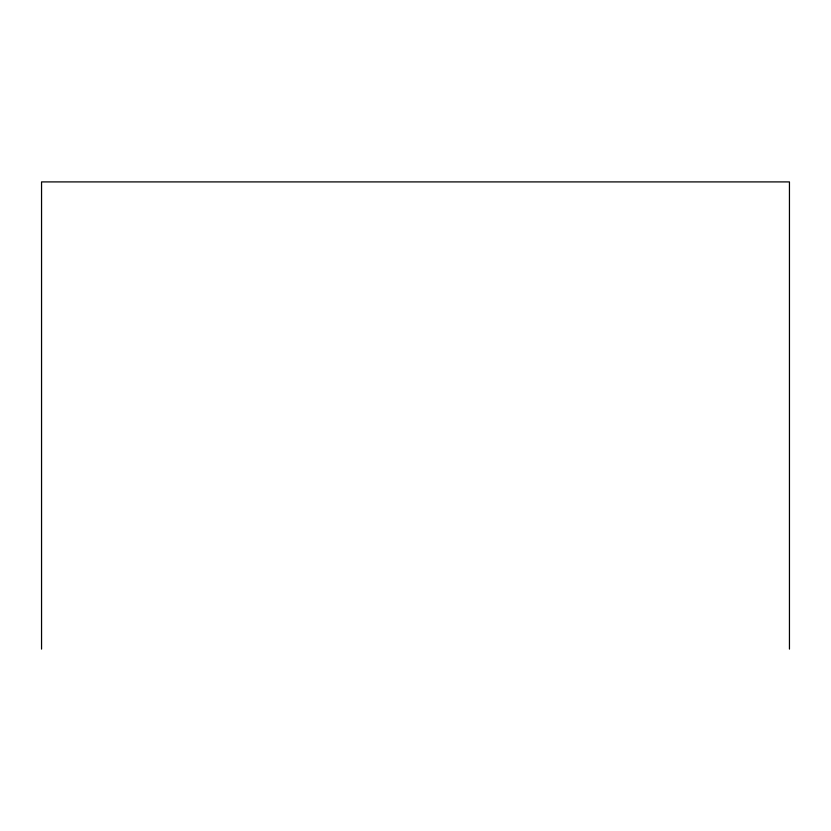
<?xml version="1.0" encoding="UTF-8"?>
<svg xmlns="http://www.w3.org/2000/svg" width="831" height="831" viewBox="0 0 831 831"><rect width="100%" height="100%" fill="white"/><g stroke="black" fill="none" stroke-linecap="round" stroke-linejoin="round"><path stroke-width="1.25" d="M789.45 649.094L789.45 181.906L41.55 181.906L41.55 649.094"/></g></svg>
